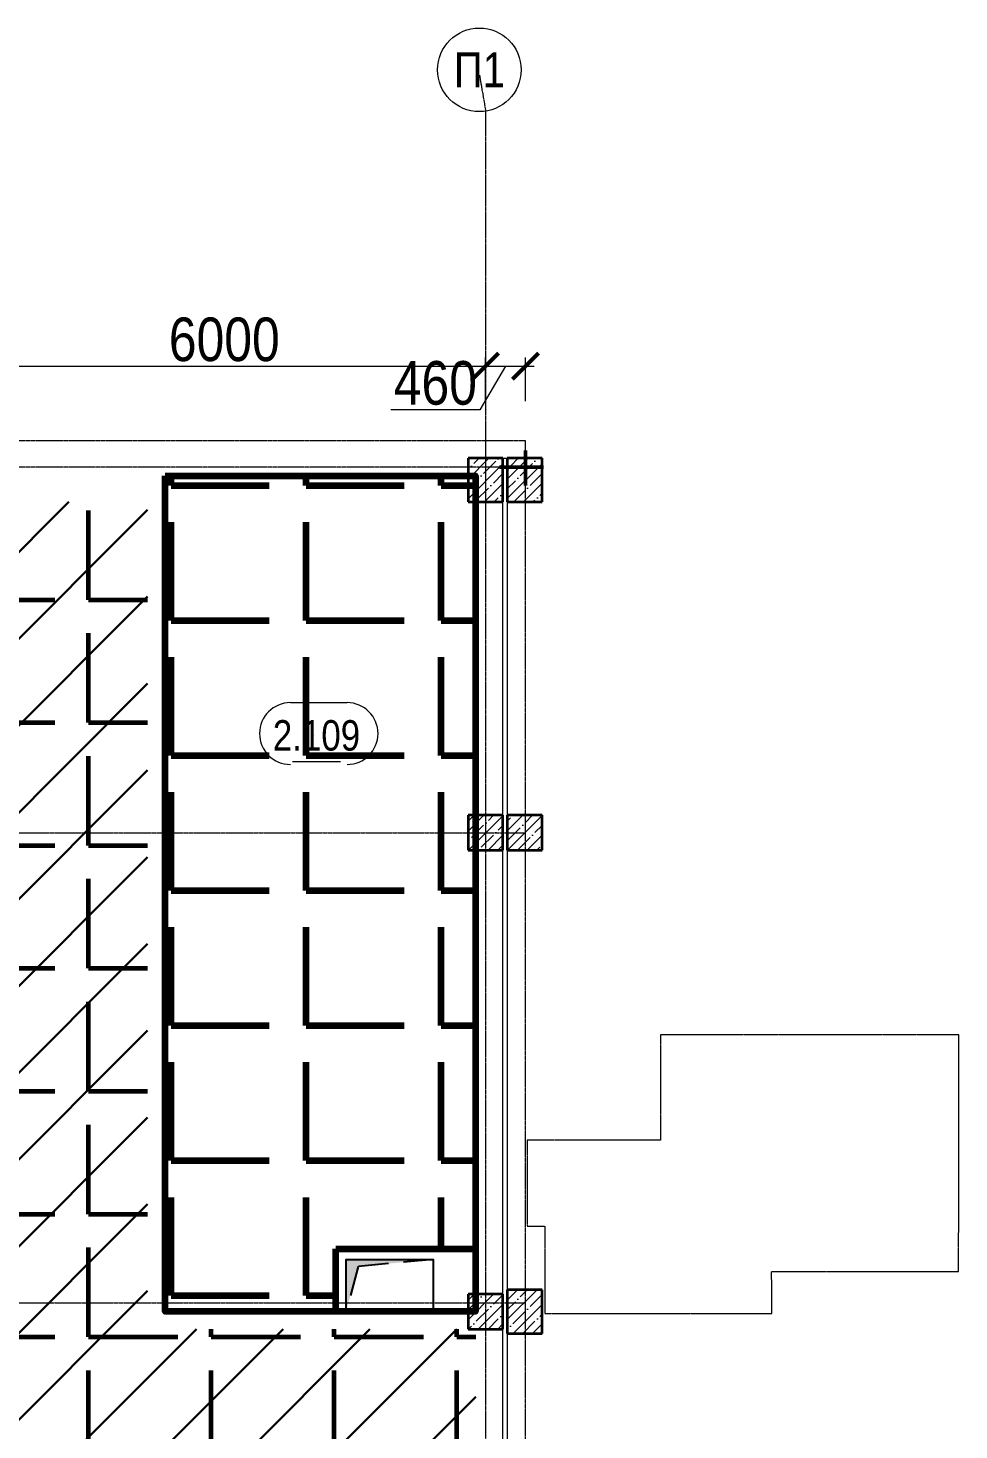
# Model space of a CAD drawing. Header units: millimetres. Extents: x -65509 to 912790, y 446 to 713294.
# Drawn here: x 40226 to 50918, y 254318 to 270418 of the extents above; entities that cross this region are included whole.
import ezdxf
from ezdxf.enums import TextEntityAlignment as Align

# ---------------------------------------------------------------- set-up
doc = ezdxf.new("R2010")
doc.units = ezdxf.units.MM
for name, pattern in [('CENTER2', [28.575, 19.05, -3.175, 3.175, -3.175]), ('DASHED', [19.05, 12.7, -6.35]), ('HIDDEN', [9.525, 6.35, -3.175]), ('HIDDEN2', [4.7625, 3.175, -1.5875])]:
    doc.linetypes.add(name, pattern=pattern)
doc.layers.get('Defpoints').update_dxf_attribs({"color": 250})
for name, color, linetype, lineweight in [('5.3) ММП плитка 6.1', 5, 'Continuous', 120), ('8.1) Нал. пол 8 вып.', 190, 'Continuous', 30), ('9.1) Линолеум 9  9.2 Инв', 3, 'Continuous', 60), ('АР_Area', 250, 'Continuous', 5), ('АР_Колонны', 250, 'Continuous', 30), ('АР_Стены ЖБ', 250, 'Continuous', 35), ('АР_Штриховка', 250, 'Continuous', 0), ('ОВ_Шахты_блок 4.1', 250, 'Continuous', 25), ('РД_Оси_100', 250, 'Continuous', 0), ('РД_Оси_размер', 250, 'Continuous', 0)]:
    doc.layers.add(name, color=color, linetype=linetype, lineweight=lineweight)
doc.layers.add('АР_Делит', color=250, linetype='Continuous', lineweight=0, plot=False)
doc.styles.add('style1', font='ARIALN.TTF')
doc.styles.add('ккк', font='isocpeur.ttf', dxfattribs={"width": 0.85, "oblique": 15})
doc.dimstyles.new('Dim100_ареал', dxfattribs={"dimscale": 100, "dimtxt": 2.5, "dimasz": 1, "dimexe": 1, "dimexo": 1, "dimgap": 0.5, "dimtad": 1, "dimzin": 12, "dimdsep": 46, "dimtxsty": 'style1', "dimblk": 'ARCHTICK', "dimcen": 1, "dimdle": 1, "dimclrd": 256, "dimclre": 256, "dimaunit": 1, "dimadec": 0, "dimazin": 3, "dimtfac": 1, "dimtmove": 1, "dimatfit": 3, "dimldrblk": 'OPEN30', "dimfxl": 4, "dimfxlon": 1, "dimtolj": 1, "dimtzin": 0, "dimlwd": 9, "dimlwe": 9, "dimarcsym": 0})
pattern_1 = [(45, (-74007.1, 311187.15), (-112.2532, 112.2532), []), (45, (-73894.85, 311187.15), (-112.2532, 112.2532), [198.4375, -39.6875, 0, -39.6875])]

# ---------------------------------------------------------------- blocks, each defined once
blk = doc.blocks.new('otv')
at = {"linetype": 'Continuous'}
blk.add_lwpolyline([(0, -1), (0, 0), (1, 0), (1, -1)], close=True, dxfattribs=at)
blk.add_solid([(0, -1), (0, 0), (0.135, -0.137), (1, 0)], dxfattribs=at)
blk = doc.blocks.new('otv пунктир')
at = {"linetype": 'HIDDEN', "ltscale": 0.07}
blk.add_lwpolyline([(0, 0), (0, 1), (1, 1), (1, 0)], close=True, dxfattribs=at)
blk.add_lwpolyline([(0, 1), (0.135, 0.137), (1, 0)], dxfattribs=at)
blk = doc.blocks.new('A-iden')
at = {"linetype": 'Continuous', "lineweight": 5}
blk.add_circle((0, -4), 3, dxfattribs=at)
at = {"color": 0, "linetype": 'Continuous', "lineweight": 20, "style": 'ккк', "width": 0.85}
blk.add_attdef('ID', text='', height=8, dxfattribs=at).set_placement((0.31, -3.85), align=Align.MIDDLE_CENTER)
blk = doc.blocks.new('_ArchTick')
at = {"color": 0, "linetype": 'ByBlock', "const_width": 0.15}
blk.add_lwpolyline([(-0.5, -0.5), (0.5, 0.5)], dxfattribs=at)
blk = doc.blocks.new('*D118')
at = {"layer": 'Defpoints', "color": 0, "transparency": 16777216}
for p in [(1241253, 222414), (1223253, 135908), (1241253, 133908)]:
    blk.add_point(p, dxfattribs=at)
at = {"layer": 'РД_Оси_размер', "lineweight": 9, "transparency": 16777216}
for p, q in [((1223253, 134308), (1223253, 133808)), ((1241253, 134308), (1241253, 133808)), ((1223153, 133908), (1241353, 133908))]:
    blk.add_line(p, q, dxfattribs=at)
at = {"layer": 'РД_Оси_размер', "lineweight": 9, "transparency": 16777216, "xscale": 300, "yscale": 300, "zscale": 300, "rotation": 180}
blk.add_blockref('_ArchTick', (1223253, 133908), dxfattribs=at)
at = {"layer": 'РД_Оси_размер', "lineweight": 9, "transparency": 16777216, "xscale": 300, "yscale": 300, "zscale": 300}
blk.add_blockref('_ArchTick', (1241253, 133908), dxfattribs=at)
at = {"layer": 'РД_Оси_размер', "color": 0, "transparency": 16777216, "insert": (1232253, 134213), "char_height": 500, "attachment_point": 5, "style": 'style1'}
blk.add_mtext('\\A1;18000', dxfattribs=at)
blk = doc.blocks.new('_Open30')
at = {"color": 0, "linetype": 'ByBlock', "lineweight": -2}
for p, q in [((-1, 0.268), (0, 0)), ((0, 0), (-1, -0.268)), ((0, 0), (-1, 0))]:
    blk.add_line(p, q, dxfattribs=at)
blk = doc.blocks.new('*D116')
at = {"layer": 'Defpoints', "color": 0, "transparency": 16777216}
for p in [(1241253, 224071), (1235253, 222571), (1241253, 222571)]:
    blk.add_point(p, dxfattribs=at)
at = {"layer": 'РД_Оси_размер', "lineweight": 9, "transparency": 16777216}
for p, q in [((1235253, 223671), (1235253, 224171)), ((1241253, 223671), (1241253, 224171)), ((1235153, 224071), (1241353, 224071))]:
    blk.add_line(p, q, dxfattribs=at)
at = {"layer": 'РД_Оси_размер', "lineweight": 9, "transparency": 16777216, "xscale": 300, "yscale": 300, "zscale": 300, "rotation": 180}
blk.add_blockref('_ArchTick', (1235253, 224071), dxfattribs=at)
at = {"layer": 'РД_Оси_размер', "lineweight": 9, "transparency": 16777216, "xscale": 300, "yscale": 300, "zscale": 300}
blk.add_blockref('_ArchTick', (1241253, 224071), dxfattribs=at)
at = {"layer": 'РД_Оси_размер', "color": 0, "transparency": 16777216, "insert": (1238253, 224376), "char_height": 500, "attachment_point": 5, "style": 'style1'}
blk.add_mtext('\\A1;6000', dxfattribs=at)
blk = doc.blocks.new('*D117')
at = {"layer": 'Defpoints', "color": 0, "transparency": 16777216}
for p in [(1241713, 224071), (1241253, 222571), (1241713, 222571)]:
    blk.add_point(p, dxfattribs=at)
at = {"layer": 'РД_Оси_размер', "lineweight": 9, "transparency": 16777216}
for p, q in [((1241253, 223671), (1241253, 224171)), ((1241713, 223671), (1241713, 224171)), ((1241153, 224071), (1241813, 224071)), ((1241483, 224071), (1241187, 223571)), ((1241187, 223571), (1240166, 223571))]:
    blk.add_line(p, q, dxfattribs=at)
at = {"layer": 'РД_Оси_размер', "lineweight": 9, "transparency": 16777216, "xscale": 300, "yscale": 300, "zscale": 300, "rotation": 180}
blk.add_blockref('_ArchTick', (1241253, 224071), dxfattribs=at)
at = {"layer": 'РД_Оси_размер', "lineweight": 9, "transparency": 16777216, "xscale": 300, "yscale": 300, "zscale": 300}
blk.add_blockref('_ArchTick', (1241713, 224071), dxfattribs=at)
at = {"layer": 'РД_Оси_размер', "color": 0, "transparency": 16777216, "insert": (1240677, 223876), "char_height": 500, "attachment_point": 5, "style": 'style1'}
blk.add_mtext('\\A1;460', dxfattribs=at)
blk = doc.blocks.new('MOK-МаркаПом_овал_ареал')
for p, q in [((-2.99, 3.76), (3.52, 3.76)), ((-2.75, -3), (2.75, -3))]:
    blk.add_line(p, q)
for centre, radius, start, end in [((-2.99, 0.21), 3.55, 90, 270), ((3.52, 0.21), 3.55, 270, 90), ((-7.41, 0), 7.16, 0, 0.001)]:
    blk.add_arc(centre, radius, start, end)
at = {"color": 0, "style": 'style1'}
blk.add_attdef('АР-ПОМЕЩЕНИЕ:НОМЕР', text='', height=3, dxfattribs=at).set_placement((0.26, 0), align=Align.MIDDLE)
blk = doc.blocks.new('оси_рен')
at = {"layer": 'РД_Оси_100', "color": 251, "linetype": 'CENTER2', "true_color": 0x636466}
for p, q in [((1189697.958, 218713.25), (1241712.916, 218713.25)), ((1189697.958, 213313.25), (1241712.916, 213313.25))]:
    blk.add_line(p, q, dxfattribs=at)
for points in [[(1241182.916, 227414.666), (1241252.916, 227014.666), (1241252.916, 222320.175)], [(1241712.916, 223213.25), (1190197.958, 223213.25), (1189697.958, 223363.25)], [(1241252.916, 223213.25), (1241252.916, 181613.25)], [(1241712.916, 190813.25), (1241712.916, 223213.25)], [(1241712.916, 222913.25), (1190197.958, 222913.25), (1189697.958, 222763.25)]]:
    blk.add_lwpolyline(points, dxfattribs=at)
at = {"layer": 'РД_Оси_100', "color": 251, "true_color": 0x636466}
ref = blk.add_blockref('A-iden', (1241182.916, 228114.666), dxfattribs=dict(at, xscale=160, yscale=160))
ref.add_attrib('ID', 'П1', dxfattribs={"layer": '0', "linetype": 'Continuous', "height": 400, "style": 'style1'}).set_placement((1241182.916, 227474.666), align=Align.MIDDLE)
at = {"layer": 'РД_Оси_размер', "color": 251, "true_color": 0x636466}
for base, p1, p2, picture, middle in [((1241252.916, 224071.073), (1235252.916, 222571.073), (1241252.916, 222571.073), '*D116', (1238252.916, 224376.359)), ((1241252.916, 133907.755), (1223252.916, 135907.755), (1241252.916, 222413.947), '*D118', (1232252.916, 134213.041))]:
    dim = blk.add_linear_dim(base=base, p1=p1, p2=p2, dimstyle='Dim100_ареал', override={"dimtxt": 5, "dimasz": 3}, dxfattribs=at)
    dim.commit()
    dim.dimension.update_dxf_attribs({"geometry": picture, "text_midpoint": middle})
dim = blk.add_linear_dim(base=(1241712.916, 224071.073), p1=(1241252.916, 222571.073), p2=(1241712.916, 222571.073), dimstyle='Dim100_ареал', override={"dimtxt": 5, "dimasz": 3}, dxfattribs=at)
dim.commit()
dim.dimension.update_dxf_attribs({"geometry": '*D117', "text_midpoint": (1241137.097, 223571.073), "dimtype": 160})

msp = doc.modelspace()

# ---------------------------------------------------------------- hatches: boundary and pattern name
at = {"layer": '5.3) ММП плитка 6.1'}
h = msp.add_hatch(dxfattribs=at)
h.set_pattern_fill('ANGLE', color=256, scale=222)
h.set_pattern_definition([(0, (0, 0), (0, 1550.67), [1127.76, -422.91]), (90, (0, 0), (-1550.67, 9e-14), [1127.76, -422.91])])
h.paths.add_polyline_path([(45365.402, 265276.987), (41800, 265276.987), (41800, 255678.517), (43760.005, 255678.517), (43760.005, 256396.988), (45365.402, 256396.988)])
at = {"layer": '8.1) Нал. пол 8 вып.'}
h = msp.add_hatch(dxfattribs=at)
h.set_pattern_fill('ANSI31', color=256, scale=222)
h.paths.add_polyline_path([(24080, 255426.988), (23780, 255426.988), (23780, 255676.987), (23280, 255676.987), (19780, 255676.988), (19780, 252276.988), (24080, 252276.988)])
h.paths.add_polyline_path([(45370, 255476.987), (24280, 255476.987), (24280, 255426.988), (24080, 255426.988), (24080, 253476.988), (45370, 253476.988), (45370, 253776.988)])
h.paths.add_polyline_path([(33230, 255676.988), (24280, 255676.988), (24280, 255476.987), (33230, 255476.987), (33230, 255526.988)])
h.paths.add_polyline_path([(39480, 255526.988), (33230, 255526.988), (33230, 255476.987), (39480, 255476.987)])
h.paths.add_polyline_path([(41600, 264976.988), (39730, 264976.988), (39480, 264976.988), (39480, 264826.988), (39480, 261426.988), (39730, 261426.988), (39730, 260926.988), (39480, 260926.988), (39480, 256026.988), (39730, 256026.988), (39730, 255526.988), (39730, 255476.987), (41600, 255476.987)])
at = {"layer": '9.1) Линолеум 9  9.2 Инв'}
h = msp.add_hatch(dxfattribs=at)
h.set_pattern_fill('ANGLE', color=256, scale=202)
h.set_pattern_definition([(0, (0, 0), (0, 1410.97), [1026.16, -384.81]), (90, (0, 0), (-1410.97, 9e-14), [1026.16, -384.81])])
h.paths.add_polyline_path([(24080, 255426.988), (23780, 255426.988), (23780, 255676.987), (23280, 255676.987), (19780, 255676.988), (19780, 252276.988), (24080, 252276.988)])
h.paths.add_polyline_path([(45370, 255476.987), (24280, 255476.987), (24280, 255426.988), (24080, 255426.988), (24080, 253476.988), (45370, 253476.988), (45370, 253776.988)])
h.paths.add_polyline_path([(33230, 255676.988), (24280, 255676.988), (24280, 255476.987), (33230, 255476.987), (33230, 255526.988)])
h.paths.add_polyline_path([(39480, 255526.988), (33230, 255526.988), (33230, 255476.987), (39480, 255476.987)])
h.paths.add_polyline_path([(41600, 264976.988), (39730, 264976.988), (39480, 264976.988), (39480, 264826.988), (39480, 261426.988), (39730, 261426.988), (39730, 260926.988), (39480, 260926.988), (39480, 256026.988), (39730, 256026.988), (39730, 255526.988), (39730, 255476.987), (41600, 255476.987)])
at = {"layer": 'АР_Штриховка', "linetype": 'Continuous'}
h = msp.add_hatch(dxfattribs=at)
h.set_pattern_fill('ANSI35', color=256, scale=25, style=0)
h.set_pattern_definition(pattern_1)
h.paths.add_polyline_path([(45280, 264976.988), (45680, 264976.988), (45680, 265476.988), (45280, 265476.988)], flags=0)
h = msp.add_hatch(dxfattribs=at)
h.set_pattern_fill('ANSI35', color=256, scale=25, style=0)
h.set_pattern_definition(pattern_1)
h.paths.add_polyline_path([(45730.226, 264976.988), (46130.226, 264976.988), (46130.226, 265476.988), (45730.226, 265476.988)], flags=0)
h = msp.add_hatch(dxfattribs=at)
h.set_pattern_fill('ANSI35', color=256, scale=25, style=0)
h.set_pattern_definition(pattern_1)
h.paths.add_polyline_path([(45280, 260976.988), (45680, 260976.988), (45680, 261376.988), (45280, 261376.988)], flags=0)
h = msp.add_hatch(dxfattribs=at)
h.set_pattern_fill('ANSI35', color=256, scale=25, style=0)
h.set_pattern_definition(pattern_1)
h.paths.add_polyline_path([(45730.15, 260976.988), (46130.15, 260976.988), (46130.15, 261376.988), (45730.15, 261376.988)], flags=0)
h = msp.add_hatch(dxfattribs=at)
h.set_pattern_fill('ANSI35', color=256, scale=25, style=0)
h.set_pattern_definition(pattern_1)
h.paths.add_polyline_path([(45280, 255476.987), (45680, 255476.987), (45680, 255876.987), (45280, 255876.987)], flags=0)
h = msp.add_hatch(dxfattribs=at)
h.set_pattern_fill('ANSI35', color=256, scale=25, style=0)
h.set_pattern_definition(pattern_1)
h.paths.add_polyline_path([(45730.15, 255426.987), (46130.15, 255426.987), (46130.15, 255926.987), (45730.15, 255926.987)], flags=0)

# ---------------------------------------------------------------- linework, layer by layer
at = {"lineweight": 50}
for points in [[(45940, 265568.01), (45940, 265165.597)], [(46145.758, 265376.988), (45639.978, 265376.988)]]:
    msp.add_lwpolyline(points, dxfattribs=at)
at = {"layer": '5.3) ММП плитка 6.1'}
for points in [[(41800, 265276.987), (45365.402, 265276.987), (45365.402, 255678.517), (41800, 255678.517)], [(43760.005, 256396.988), (45365.402, 256396.988), (45365.402, 255678.517), (43760.005, 255678.517)]]:
    msp.add_lwpolyline(points, close=True, dxfattribs=at)
at = {"layer": 'АР_Делит', "linetype": 'DASHED', "lineweight": 0, "ltscale": 0.3}
msp.add_lwpolyline([(50913.916, 256136.987), (50917.981, 258856.988), (47490, 258856.988), (47490, 257646.988), (45960.318, 257646.988), (45960.287, 256656.988), (46160.15, 256656.988), (46160.15, 255656.987), (48770.15, 255656.989), (48766.084, 256136.987)], close=True, dxfattribs=at)
at = {"layer": 'АР_Колонны', "linetype": 'HIDDEN2'}
for p, q in [((45280, 265476.988), (45680, 265476.988)), ((45280, 264976.988), (45280, 265476.988)), ((45680, 265476.988), (45680, 264976.988)), ((45730.226, 265476.988), (46130.226, 265476.988)), ((45730.226, 264976.988), (45730.226, 265476.988)), ((46130.226, 265476.988), (46130.226, 264976.988)), ((45680, 264976.988), (45280, 264976.988)), ((46130.226, 264976.988), (45730.226, 264976.988)), ((45280, 261376.988), (45680, 261376.988)), ((45280, 260976.988), (45280, 261376.988)), ((45680, 261376.988), (45680, 260976.988)), ((45730.15, 261376.988), (46130.15, 261376.988)), ((45730.15, 260976.988), (45730.15, 261376.988)), ((46130.15, 261376.988), (46130.15, 260976.988)), ((45680, 260976.988), (45280, 260976.988)), ((46130.15, 260976.988), (45730.15, 260976.988)), ((45280, 255876.987), (45680, 255876.987)), ((45280, 255476.987), (45280, 255876.987)), ((45680, 255876.987), (45680, 255476.987)), ((45730.15, 255926.987), (46130.15, 255926.987)), ((45730.15, 255426.987), (45730.15, 255926.987)), ((46130.15, 255926.987), (46130.15, 255426.987)), ((45680, 255476.987), (45280, 255476.987)), ((46130.15, 255426.987), (45730.15, 255426.987))]:
    msp.add_line(p, q, dxfattribs=at)
at = {"layer": 'АР_Колонны', "linetype": 'Continuous'}
for p, q in [((45680, 265476.988), (45280, 265476.988)), ((45280, 265476.988), (45280, 264976.988)), ((45680, 265476.988), (45280, 265476.988)), ((45280, 265476.988), (45280, 264976.988)), ((45680, 264976.988), (45680, 265476.988)), ((45680, 264976.988), (45680, 265476.988)), ((46130.226, 265476.988), (45730.226, 265476.988)), ((45730.226, 265476.988), (45730.226, 264976.988)), ((46130.226, 265476.988), (45730.226, 265476.988)), ((45730.226, 265476.988), (45730.226, 264976.988)), ((46130.226, 264976.988), (46130.226, 265476.988)), ((46130.226, 264976.988), (46130.226, 265476.988)), ((45280, 264976.988), (45680, 264976.988)), ((45280, 264976.988), (45680, 264976.988)), ((45730.226, 264976.988), (46130.226, 264976.988)), ((45730.226, 264976.988), (46130.226, 264976.988)), ((45680, 261376.988), (45280, 261376.988)), ((45280, 261376.988), (45280, 260976.988)), ((45680, 261376.988), (45280, 261376.988)), ((45280, 261376.988), (45280, 260976.988)), ((45680, 260976.988), (45680, 261376.988)), ((45680, 260976.988), (45680, 261376.988)), ((46130.15, 261376.988), (45730.15, 261376.988)), ((45730.15, 261376.988), (45730.15, 260976.988)), ((46130.15, 261376.988), (45730.15, 261376.988)), ((45730.15, 261376.988), (45730.15, 260976.988)), ((46130.15, 260976.988), (46130.15, 261376.988)), ((46130.15, 260976.988), (46130.15, 261376.988)), ((45280, 260976.988), (45680, 260976.988)), ((45280, 260976.988), (45680, 260976.988)), ((45730.15, 260976.988), (46130.15, 260976.988)), ((45730.15, 260976.988), (46130.15, 260976.988)), ((45680, 255876.987), (45280, 255876.987)), ((45280, 255876.987), (45280, 255476.987)), ((45680, 255876.987), (45280, 255876.987)), ((45280, 255876.987), (45280, 255476.987)), ((45680, 255476.987), (45680, 255876.987)), ((45680, 255476.987), (45680, 255876.987)), ((46130.15, 255926.987), (45730.15, 255926.987)), ((45730.15, 255926.987), (45730.15, 255426.987)), ((46130.15, 255926.987), (45730.15, 255926.987)), ((45730.15, 255926.987), (45730.15, 255426.987)), ((46130.15, 255426.987), (46130.15, 255926.987)), ((46130.15, 255426.987), (46130.15, 255926.987)), ((45280, 255476.987), (45680, 255476.987)), ((45280, 255476.987), (45680, 255476.987)), ((45730.15, 255426.987), (46130.15, 255426.987)), ((45730.15, 255426.987), (46130.15, 255426.987))]:
    msp.add_line(p, q, dxfattribs=at)
at = {"layer": 'АР_Колонны', "color": 7, "lineweight": 9}
msp.add_lwpolyline([(45730.224, 265476.988), (45730.376, 233451.991), (45680.152, 233451.991), (45680, 265476.988)], close=True, dxfattribs=at)
at = {"layer": 'АР_Стены ЖБ', "linetype": 'Continuous'}
for p, q in [((45680, 265476.988), (45280, 265476.988)), ((45280, 265476.988), (45280, 264976.988)), ((45680, 264976.988), (45680, 265476.988)), ((46130.226, 265476.988), (45730.226, 265476.988)), ((45730.226, 265476.988), (45730.226, 264976.988)), ((46130.226, 264976.988), (46130.226, 265476.988)), ((45280, 264976.988), (45680, 264976.988)), ((45730.226, 264976.988), (46130.226, 264976.988)), ((45680, 261376.988), (45280, 261376.988)), ((45280, 261376.988), (45280, 260976.988)), ((45680, 260976.988), (45680, 261376.988)), ((46130.15, 261376.988), (45730.15, 261376.988)), ((45730.15, 261376.988), (45730.15, 260976.988)), ((46130.15, 260976.988), (46130.15, 261376.988)), ((45280, 260976.988), (45680, 260976.988)), ((45730.15, 260976.988), (46130.15, 260976.988)), ((45680, 255876.987), (45280, 255876.987)), ((45280, 255876.987), (45280, 255476.987)), ((45680, 255476.987), (45680, 255876.987)), ((46130.15, 255926.987), (45730.15, 255926.987)), ((45730.15, 255926.987), (45730.15, 255426.987)), ((46130.15, 255426.987), (46130.15, 255926.987)), ((45280, 255476.987), (45680, 255476.987)), ((45730.15, 255426.987), (46130.15, 255426.987))]:
    msp.add_line(p, q, dxfattribs=at)

# ---------------------------------------------------------------- block references
msp.add_blockref('оси_рен', (-1195772.915, 42463.738))
at = {"layer": 'АР_Area', "color": 250, "linetype": 'Continuous', "lineweight": 25}
ref = msp.add_blockref('MOK-МаркаПом_овал_ареал', (43539.066, 262294.756), dxfattribs=dict(at, xscale=100, yscale=100, zscale=100))
ref.add_attrib('АР-ПОМЕЩЕНИЕ:НОМЕР', '2.109', dxfattribs={"layer": '0', "color": 0, "height": 350, "style": 'style1'}).set_placement((43539.066, 262294.756), align=Align.MIDDLE)
at = {"layer": 'ОВ_Шахты_блок 4.1', "color": 1, "xscale": 1000, "yscale": 600}
msp.add_blockref('otv', (43880.005, 256276.988), dxfattribs=at)
at = {"layer": 'ОВ_Шахты_блок 4.1', "xscale": 600, "yscale": 1000, "rotation": 270}
msp.add_blockref('otv пунктир', (43880.005, 256276.987), dxfattribs=at)

doc.saveas('drawing.dxf')
